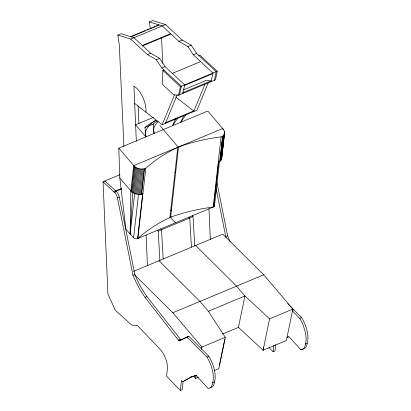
<?xml version="1.0" encoding="UTF-8"?>
<svg xmlns="http://www.w3.org/2000/svg" width="411" height="411" viewBox="0 0 411 411"><rect width="100%" height="100%" fill="white"/><g stroke="black" fill="none" stroke-linecap="round" stroke-linejoin="round"><path stroke-width="0.62" d="M214.285 204.637A3.303 2.235 6.4 0 1 213.633 206.949L206.548 207.997A162.941 110.292 6.4 0 0 174.053 215.97L166.83 218.981A162.941 110.292 6.4 0 0 142.036 234.912L137.582 238.673A3.303 2.235 6.4 0 1 133.621 237.676L130.123 234.065L130.842 190.925L133.678 165.664L222.639 128.556L224.18 130.616L224.606 132.856L221.652 158.846L220.522 160.876L218.267 162.104M163.932 70.009L162.905 70.435L162.191 84.147L173.642 94.802L178.569 95.249L215.462 79.857L217.244 71.267L199.803 55.043L198.775 55.475M150.349 28.518L149.404 21.922L162.253 25.944L178.872 41.398L187.935 46.582L193.268 54.791L212.924 73.066L212.893 73.651L184.637 85.437L184.667 84.856L165.011 66.577L159.679 58.372L150.616 53.189L133.996 37.73L121.147 33.712L117.859 35.084L119.318 45.272L123.906 146.475M119.796 177.912L125.884 229.071L130.123 234.065L132.548 195.348A10.671 6.073 -44.1 0 0 130.842 190.925L119.796 177.912L118.805 148.15L207.766 111.042L223.784 129.897M133.678 165.664L135.039 166.917L132.208 192.173C135.214 194.115 139.612 195.384 142.936 193.53M183.095 381.506L182.227 389.679L180.372 390.45L181.446 380.391L182.838 381.685L191.685 376.779M275.663 344.69L274.995 350.979L273.145 351.749L273.813 345.461M132.208 192.173L131.474 191.572L134.305 166.316M133.03 192.713L135.861 167.462L135.039 166.917M133.94 193.191L136.771 167.935L135.861 167.462M130.123 234.065L134.669 193.55M134.911 193.591L137.742 168.34L136.771 167.935M135.938 193.92L138.769 168.664L137.742 168.34M137.007 194.156L139.838 168.906L138.769 168.664M138.096 194.311L140.927 169.055L144.764 168.813A4.973 3.365 6.4 0 0 145.766 168.274L149.912 164.713A162.941 110.297 6.4 0 1 160.233 157.13L162.992 155.358A162.941 110.297 6.4 0 1 174.706 148.782L181.929 145.771A162.941 110.292 6.4 0 1 195.97 141.605L199.592 140.716A162.941 110.292 6.4 0 1 214.424 137.798L221.103 136.848A4.973 3.365 6.4 0 0 222.269 136.483L223.856 134.983L224.606 132.856M133.621 237.676L138.522 193.997M139.19 194.377L142.026 169.121M140.279 194.352L143.11 169.096M141.343 194.233L144.179 168.978M141.6 194.182L144.431 168.926M137.582 238.673L142.627 193.73A3.303 2.235 6.4 0 1 141.179 193.817M145.777 168.269L137.891 238.472L213.227 207.046L221.103 136.848M169.918 217.476L177.793 147.272M170.657 217.162L178.533 146.963M213.633 206.949L218.673 162.006A3.303 2.235 6.4 0 0 218.914 161.826M214.506 205.639L219.479 161.328M219.736 161.59L222.567 136.334M219.911 161.456L222.747 136.205M220.522 160.876L223.358 135.62M221.02 160.239L223.856 134.983M222.115 152.193L222.259 150.929M222.541 148.407L222.685 147.143M222.968 144.615L223.106 143.357M224.17 133.883L224.452 131.361M221.401 159.56L224.236 134.305M224.596 132.111L221.652 158.846M263.076 350.229L269.57 318.844L292.868 309.123L263.728 274.805L222.767 234.142L133.621 271.327M158.785 25.184L158.846 24.876L130.59 36.666M178.569 95.249L180.347 86.654L217.244 71.267M179.597 94.818L181.374 86.228L161.723 67.949L156.391 59.744L147.323 54.56L130.703 39.102L117.859 35.084M184.667 84.856L182.89 93.446L182.684 92.737L210.941 80.946L211.146 81.661L212.924 73.066M214.434 80.284L216.217 71.694L196.561 53.415L191.228 45.21L182.16 40.026L165.541 24.573L152.697 20.55L149.404 21.922M201.549 349.001L201.95 347.054L172.81 312.735L134.397 274.594M198.379 377.216L195.451 378.433L196.093 375.371M201.554 349.006L201.955 347.054L225.259 337.339L208.326 311.261L199.962 301.407L159.006 260.744M225.259 337.339L218.76 368.713L214.09 370.655M219.392 365.646L224.853 339.291M222.5 334.015L238.442 327.362L244.935 295.977L236.577 286.133L195.615 245.47M238.447 327.367L263.071 350.223L263.703 347.156M292.868 309.123L286.369 340.503L263.071 350.223M134.685 103.464L162.14 124.749L174.434 94.956M165.433 123.377L177.244 94.751M205.017 84.132L193.689 111.587L193.668 110.965L175.703 97.032M208.547 82.174L196.977 110.215L162.14 124.749M175.502 118.938L172.476 125.761A40.638 2.697 -52.4 0 0 177.609 118.301M183.727 115.506L180.701 122.329A40.638 2.697 -52.4 0 0 186.126 114.433M138.646 238.231L138.949 238.031M182.838 381.685L191.762 376.656M195.302 375.911L196.134 375.459M120.084 174.634L103.043 181.744L115.522 193.432A5.898 2.754 67.4 0 1 117.418 197.876L132.974 275.2A53.589 25.02 67.4 0 0 145.047 297.328L178.302 340.041L179.181 340.842L188.777 336.203L208.824 356.301A21.454 10.018 67.4 0 1 212.184 362.923L213.062 365.266A21.454 10.018 67.4 0 1 214.825 372.268L215.092 374.488A21.454 10.018 67.4 0 1 214.47 381.968A16.255 7.588 67.4 0 1 213.345 385.641L212.975 386.17A16.255 7.588 67.4 0 1 209.944 387.65M179.181 340.842L188.777 336.203M131.705 36.481L145.242 30.83M147.01 30.095L149.363 29.114M150.539 28.621L152.306 27.886M153.483 27.393L155.25 26.658M156.427 26.165L158.194 25.431M130.703 39.102L165.541 24.573M147.323 54.56L150.616 53.189M178.872 41.398L182.16 40.026M156.391 59.744L159.679 58.372M187.935 46.582L191.228 45.21M161.723 67.949L165.011 66.577M193.268 54.791L196.561 53.415M172.332 73.384L200.589 61.599M183.645 89.834L206.014 80.499L210.941 80.946M153.622 117.279L135.615 124.79L145.864 136.863A40.638 18.12 -8.1 0 1 156.211 120.151A25.405 2.6 -25.8 0 0 144.985 127.492L145.864 136.863M144.985 127.492L153.216 124.06A25.405 2.6 -25.8 0 1 157.059 121.075M165.412 122.75L193.668 110.965M113.832 191.618L121.522 188.408M115.655 191.434L121.558 188.973M114.597 192.322L116.447 191.547L117.371 192.661A5.898 2.754 67.4 0 1 119.272 197.105L134.823 274.425L136.524 278.401A53.589 25.02 67.4 0 0 146.897 296.552L181.03 340.072M174.963 172.528L175.703 172.219M117.418 197.876L119.272 197.105M170.467 210.468L171.649 209.975M171.351 216.88L171.721 216.72M159.889 260.369L158.204 231.126L193.042 216.592L192.22 215.626M132.974 275.2L134.823 274.425M226.163 237.512L225.742 236.5L227.591 235.729L216.844 182.294M145.047 297.328L146.897 296.552M172.81 312.735L263.728 274.805M208.326 311.261L244.935 295.977L269.57 318.844M178.302 340.041L180.152 339.27M292.74 310.284L293.839 309.827M186.928 336.974L206.969 357.072L208.824 356.301M292.462 311.076L299.742 318.371L301.592 317.6A21.454 10.018 67.4 0 1 304.952 324.222L305.835 326.57A21.454 10.018 67.4 0 1 307.592 333.573L307.86 335.787A21.454 10.018 67.4 0 1 307.238 343.267A16.255 7.588 67.4 0 1 306.113 346.941L305.743 347.47A16.255 7.588 67.4 0 1 302.712 348.949M190.37 377.236L196.299 375.551L208.094 388.421A16.255 7.588 67.4 0 0 211.126 386.941L211.49 386.412A16.255 7.588 67.4 0 0 212.615 382.739L214.47 381.968M287.006 337.436L289.072 336.85L300.862 349.725A16.255 7.588 67.4 0 0 303.893 348.24L304.263 347.716A16.255 7.588 67.4 0 0 305.388 344.043L307.238 343.267M300.862 349.725L302.249 349.145M287.361 337.087L288.548 336.753M192.225 376.461L193.062 376.224M195.569 375.52L193.478 376.106L195.451 378.433M214.285 206.605L214.691 206.507M139.838 168.906L140.927 169.055M116.447 191.547L104.892 180.974L104.923 181.611M178.158 147.112L159.879 125.581M162.905 70.435L180.347 86.654M135.014 167.072L118.805 148.15M287.695 303.667L301.592 317.6M130.842 190.925L131.474 191.572M170.288 217.321L175.559 222.762M269.133 347.614L273.145 351.749M180.372 390.45L166.563 376.204L167.539 367.455A16.404 7.624 67.4 0 0 163.434 353.743L163.075 353.131A26.109 12.222 67.4 0 0 159.185 348.292L137.377 325.461L131.803 325.106L115.234 310.254L107.923 293.916L103.043 181.744M188.926 216.998L189.748 217.964L191.439 247.211M160.67 228.783L161.492 229.754L163.182 258.997M157.382 230.16L158.204 231.126M216.129 188.721L225.742 236.5M153.216 124.06L154.094 133.431A40.638 18.12 -8.1 0 1 158.178 121.415M193.042 216.592L194.732 245.84M208.973 208.644L210.314 239.423M161.58 37.771L162.694 63.32M146.1 235.03L147.436 265.717M138.142 105.853L138.908 123.418M136.334 141.297L133.929 86.043L137.13 88.617A18.254 8.523 67.4 0 1 145.962 112.203M206.969 357.072A21.454 10.018 67.4 0 1 210.329 363.694L211.213 366.042A21.454 10.018 67.4 0 1 212.975 373.044L213.242 375.258A21.454 10.018 67.4 0 1 212.615 382.739M230.196 241.658A53.589 25.02 67.4 0 1 227.591 235.729M299.742 318.371A21.454 10.018 67.4 0 1 303.102 324.998L305.311 332.047L306.01 336.563A21.454 10.018 67.4 0 1 305.388 344.043M142.304 45.457L142.273 46.042L170.529 34.257L170.56 33.671L142.304 45.457"/></g></svg>
